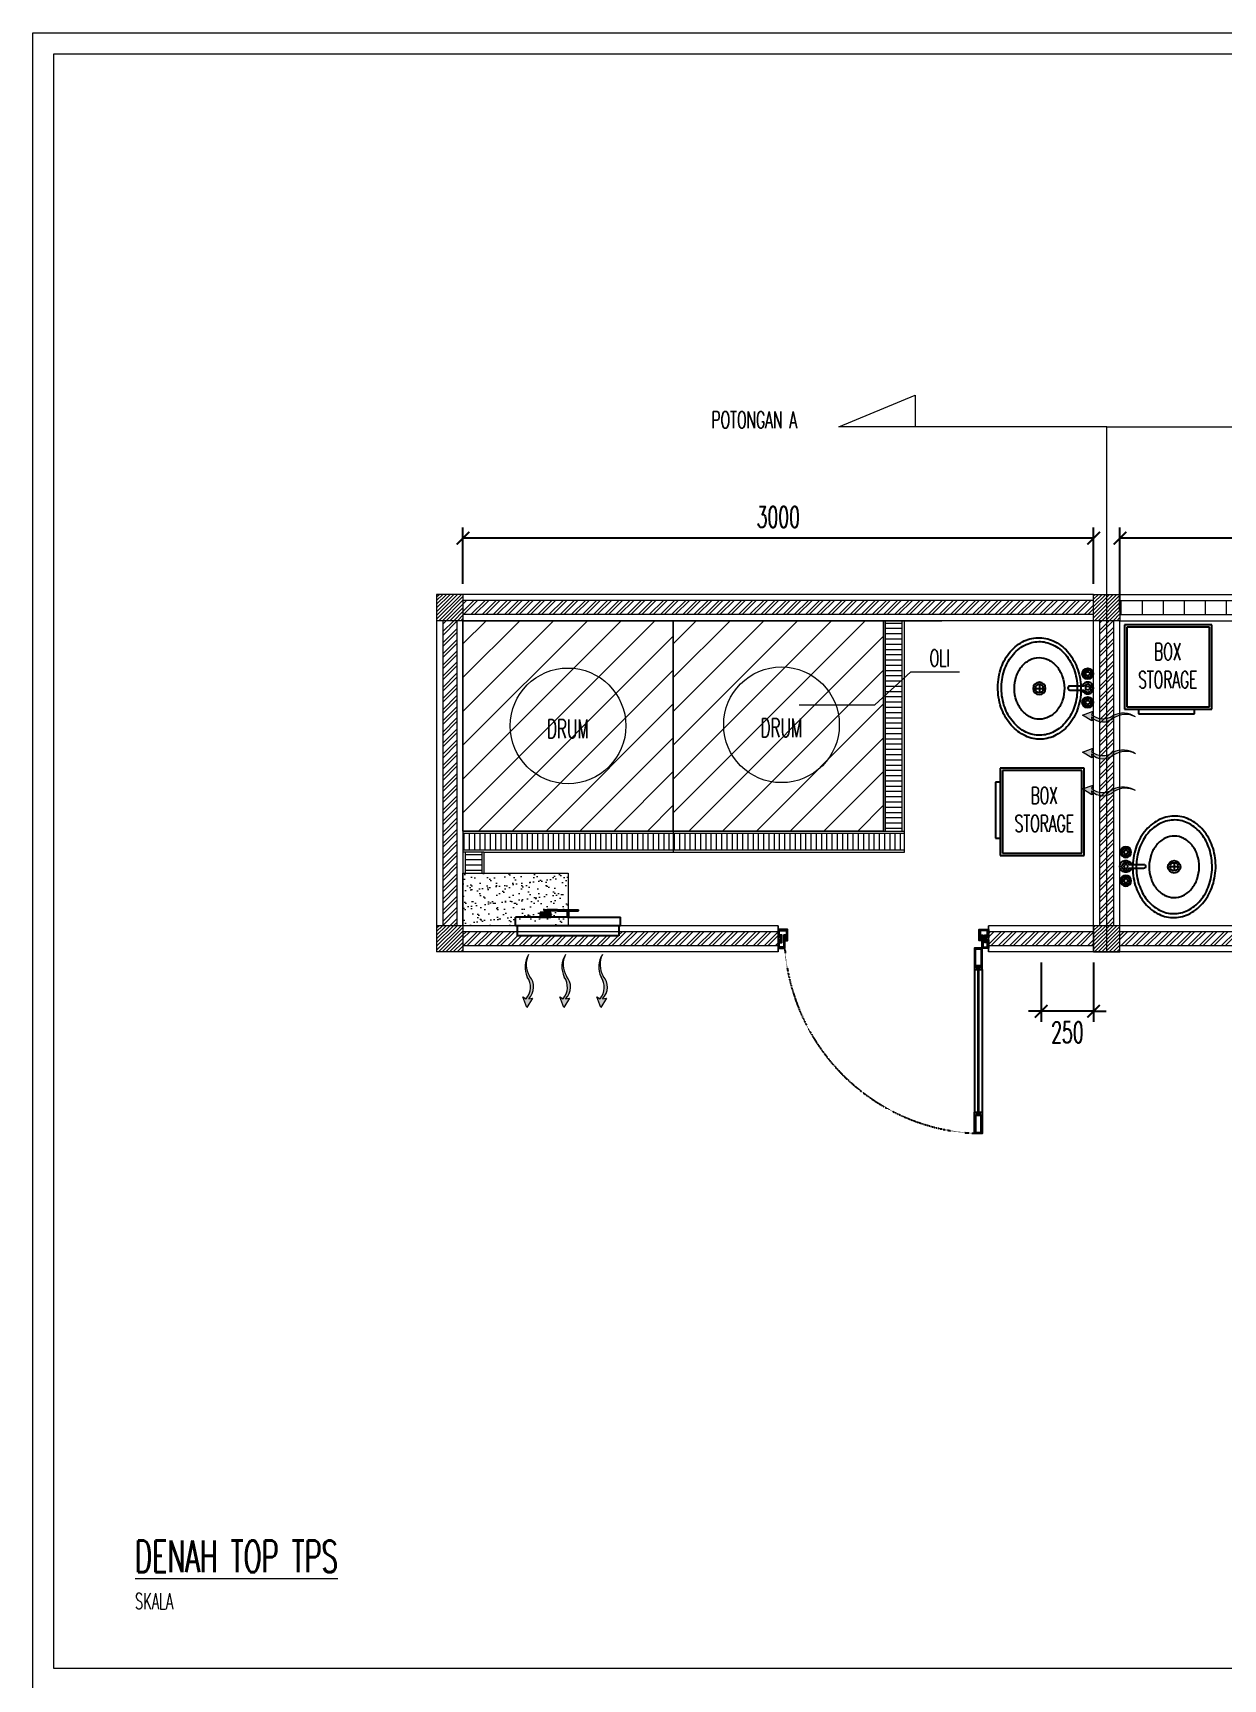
# Model space of a CAD drawing. Header units: millimetres. Extents: x -24432 to 28812, y 5 to 16204.
# Drawn here: x 11 to 5672, y 7932 to 15758 of the extents above; entities that cross this region are included whole.
import ezdxf

# ---------------------------------------------------------------- set-up
doc = ezdxf.new("R2010")
doc.units = ezdxf.units.MM
doc.header["$MEASUREMENT"] = 0
doc.linetypes.add('HIDDEN', pattern=[0.375, 0.25, -0.125])
doc.layers.add('ALM', color=120, linetype='Continuous')
doc.layers.add('Edges', color=7, linetype='Continuous')
doc.layers.add('inst ME', color=7, linetype='Continuous', lineweight=13)
doc.styles.add('300', font='rs.shx', dxfattribs={"width": 0.6, "height": 100})
doc.dimstyles.new('300', dxfattribs={"dimtxt": 50, "dimasz": 30, "dimexe": 50, "dimexo": 50, "dimgap": 30, "dimtad": 2, "dimdec": 0, "dimzin": 0, "dimtxsty": '300', "dimblk": 'DOT', "dimcen": 0.2, "dimclrd": 1, "dimclre": 1, "dimclrt": 3, "dimadec": 0, "dimazin": 0, "dimtfac": 1, "dimtdec": 0, "dimtix": 1, "dimtmove": 0, "dimatfit": 3, "dimfxl": 1, "dimtolj": 1, "dimtzin": 0, "dimarcsym": 0})
pattern_1 = [(45, (22988.2, -61997.305), (-26.516504, 26.516504), []), (45, (23005.878, -61997.305), (-26.516504, 26.516504), [])]
pattern_2 = [(0, (22988.2, -61997.305), (0, 25), [])]

# ---------------------------------------------------------------- blocks, each defined once
blk = doc.blocks.new('Sink - Oval top')
for p, q in [((-1, 0), (1, 0)), ((0, 1), (0, -1))]:
    blk.add_line(p, q)
at = {"linetype": 'Continuous'}
for points in [[(-12.23, 0.39, 0.117634), (-11.46, -3.36, 0.104469), (-8.88, -6.8, 0.090016), (-5.08, -9.07, 0.08192), (-0.32, -10.02, 0.08192), (4.49, -9.38, 0.090016), (8.42, -7.36, 0.104469), (11.22, -4.09, 0.117634), (12.23, -0.39, 0.117634), (11.46, 3.36, 0.104469), (8.88, 6.8, 0.090016), (5.08, 9.07, 0.08192), (0.32, 10.02, 0.08192), (-4.49, 9.38, 0.090016), (-8.42, 7.36, 0.104469), (-11.22, 4.09, 0.117634)], [(-11.29, 0.16, 0.118622), (-10.52, -3.25, 0.104678), (-8.07, -6.36, 0.089562), (-4.54, -8.37, 0.081185), (-0.13, -9.15, 0.081185), (4.3, -8.49, 0.089562), (7.89, -6.58, 0.104678), (10.42, -3.55, 0.118622), (11.29, -0.16, 0.118622), (10.52, 3.25, 0.104678), (8.07, 6.36, 0.089562), (4.54, 8.37, 0.081185), (0.13, 9.15, 0.081185), (-4.3, 8.49, 0.089562), (-7.89, 6.58, 0.104678), (-10.42, 3.55, 0.118622)], [(-7.42, 0.08, 0.118283), (-6.91, -2.17, 0.104607), (-5.29, -4.21, 0.089718), (-2.97, -5.53, 0.081436), (-0.07, -6.04, 0.081436), (2.84, -5.59, 0.089718), (5.2, -4.33, 0.104607), (6.86, -2.32, 0.118283), (7.42, -0.08, 0.118283), (6.91, 2.17, 0.104607), (5.29, 4.21, 0.089718), (2.97, 5.53, 0.081436), (0.07, 6.04, 0.081436), (-2.84, 5.59, 0.089718), (-5.2, 4.33, 0.104607), (-6.86, 2.32, 0.118283)]]:
    blk.add_lwpolyline(points, format="xyb", close=True, dxfattribs=at)
for radius in [1.5, 1]:
    blk.add_circle((0, 0), radius)
blk = doc.blocks.new('Faucet - Bathroom top')
for p, q in [((-4.107, 0.125), (-4.375, 0.125)), ((-3.75, 0.4788), (-3.75, 0.75)), ((-3.5, 0.482), (-3.5, 0.75)), ((-3.1461, 0.125), (-2.875, 0.125)), ((3.143, 0.125), (2.875, 0.125)), ((3.5, 0.4788), (3.5, 0.75)), ((3.75, 0.482), (3.75, 0.75)), ((4.1039, 0.125), (4.375, 0.125)), ((-4.1039, -0.125), (-4.375, -0.125)), ((-3.75, -0.4821), (-3.75, -0.75)), ((-3.5, -0.4789), (-3.5, -0.75)), ((-3.143, -0.125), (-2.875, -0.125)), ((-0.5, -0.8639), (-0.5, -4.5)), ((0.5, -4.5), (0.5, -0.8631)), ((3.1461, -0.125), (2.875, -0.125)), ((3.5, -0.4821), (3.5, -0.75)), ((3.75, -0.4789), (3.75, -0.75)), ((4.107, -0.125), (4.375, -0.125))]:
    blk.add_line(p, q)
for centre, radius in [((-3.625, 0), 1.375), ((-4.625, 0), 0.2795), ((-3.625, 0), 0.5), ((-3.625, 1), 0.2795), ((-2.625, 0), 0.2795), ((0, 0), 0.5), ((3.625, 0), 1.375), ((2.625, 0), 0.2795), ((3.625, 0), 0.5), ((3.625, 1), 0.2795), ((4.625, 0), 0.2795), ((-3.625, -1), 0.2795), ((3.625, -1), 0.2795)]:
    blk.add_circle(centre, radius)
for centre, radius, start, end in [((-3.625, 0), 1, 105.2407, 164.2093), ((-3.625, 0), 1, 16.44125, 74.07887), ((0, 0), 1.5, 289.6514, 250.3603), ((0, 0), 1, 300.3431, 239.7554), ((3.625, 0), 1, 106.12, 164.0884), ((3.625, 0), 1, 16.23422, 73.90469), ((-3.625, 0), 1, 196.2342, 253.9047), ((-3.625, 0), 1, 286.12, 344.0884), ((3.625, 0), 1, 196.4413, 254.0789), ((3.625, 0), 1, 285.2407, 344.2093), ((0, -4.5), 0.5, 180, 0)]:
    blk.add_arc(centre, radius, start, end)
blk = doc.blocks.new('_ArchTick')
at = {"color": 0, "linetype": 'ByBlock', "const_width": 0.15}
blk.add_lwpolyline([(-0.5, -0.5), (0.5, 0.5)], dxfattribs=at)
blk = doc.blocks.new('*D25')
at = {"layer": 'Defpoints', "color": 0, "transparency": 16777216}
for p in [(5181.7, 13356.3), (5181.7, 12963.9), (8931.7, 12963.9)]:
    blk.add_point(p, dxfattribs=at)
at = {"layer": 'inst ME', "color": 1, "lineweight": -2, "transparency": 16777216}
for p, q in [((5181.7, 13013.9), (5181.7, 13406.3)), ((8931.7, 13013.9), (8931.7, 13406.3)), ((8931.7, 13356.3), (5181.7, 13356.3))]:
    blk.add_line(p, q, dxfattribs=at)
at = {"layer": 'inst ME', "color": 1, "lineweight": -2, "transparency": 16777216, "xscale": 60, "yscale": 60, "zscale": 60, "rotation": 180}
blk.add_blockref('_ArchTick', (5181.7, 13356.3), dxfattribs=at)
at = {"layer": 'inst ME', "color": 1, "lineweight": -2, "transparency": 16777216, "xscale": 60, "yscale": 60, "zscale": 60}
blk.add_blockref('_ArchTick', (8931.7, 13356.3), dxfattribs=at)
at = {"layer": 'inst ME', "color": 3, "transparency": 16777216, "insert": (7056.7, 13456.3), "char_height": 100, "attachment_point": 5, "style": '300'}
blk.add_mtext('\\A1;3750', dxfattribs=at)
blk = doc.blocks.new('*D26')
at = {"layer": 'Defpoints', "color": 0, "transparency": 16777216}
for p in [(2056.7, 13356.3), (2056.7, 13088.9), (5056.7, 13088.9)]:
    blk.add_point(p, dxfattribs=at)
at = {"layer": 'inst ME', "color": 1, "lineweight": -2, "transparency": 16777216}
for p, q in [((2056.7, 13138.9), (2056.7, 13406.3)), ((5056.7, 13138.9), (5056.7, 13406.3)), ((5056.7, 13356.3), (2056.7, 13356.3))]:
    blk.add_line(p, q, dxfattribs=at)
at = {"layer": 'inst ME', "color": 1, "lineweight": -2, "transparency": 16777216, "xscale": 60, "yscale": 60, "zscale": 60, "rotation": 180}
blk.add_blockref('_ArchTick', (2056.7, 13356.3), dxfattribs=at)
at = {"layer": 'inst ME', "color": 1, "lineweight": -2, "transparency": 16777216, "xscale": 60, "yscale": 60, "zscale": 60}
blk.add_blockref('_ArchTick', (5056.7, 13356.3), dxfattribs=at)
at = {"layer": 'inst ME', "color": 3, "transparency": 16777216, "insert": (3556.7, 13456.3), "char_height": 100, "attachment_point": 5, "style": '300'}
blk.add_mtext('\\A1;3000', dxfattribs=at)
blk = doc.blocks.new('*D27')
at = {"layer": 'Defpoints', "color": 0, "transparency": 16777216}
for p in [(4806.7, 11388.9), (5056.7, 11388.9), (4806.7, 11106.7)]:
    blk.add_point(p, dxfattribs=at)
at = {"layer": 'inst ME', "color": 1, "lineweight": -2, "transparency": 16777216}
for p, q in [((4806.7, 11338.9), (4806.7, 11056.7)), ((5056.7, 11338.9), (5056.7, 11056.7)), ((4806.7, 11106.7), (4746.7, 11106.7)), ((5056.7, 11106.7), (4806.7, 11106.7)), ((5056.7, 11106.7), (5116.7, 11106.7))]:
    blk.add_line(p, q, dxfattribs=at)
at = {"layer": 'inst ME', "color": 1, "lineweight": -2, "transparency": 16777216, "xscale": 60, "yscale": 60, "zscale": 60}
blk.add_blockref('_ArchTick', (4806.7, 11106.7), dxfattribs=at)
at = {"layer": 'inst ME', "color": 1, "lineweight": -2, "transparency": 16777216, "xscale": 60, "yscale": 60, "zscale": 60, "rotation": 180}
blk.add_blockref('_ArchTick', (5056.7, 11106.7), dxfattribs=at)
at = {"layer": 'inst ME', "color": 3, "transparency": 16777216, "insert": (4931.7, 11006.7), "char_height": 100, "attachment_point": 5, "style": '300'}
blk.add_mtext('\\A1;250', dxfattribs=at)
blk = doc.blocks.new('industrial exhaust fan pl')
at = {"layer": 'Edges'}
for p, q in [((36.54, 59.13), (36.54, 63.13)), ((48.3, 63.13), (36.54, 63.13)), ((48.3, 64.5), (48.21, 64.5)), ((48.21, 64.5), (48.21, 64.27)), ((48.21, 64.27), (48.3, 64.27)), ((48.3, 65.34), (48.3, 64.5)), ((49.64, 65.34), (48.3, 65.34)), ((48.54, 64.5), (48.3, 64.5)), ((48.3, 64.27), (48.3, 63.13)), ((48.3, 64.27), (48.92, 64.27)), ((48.3, 63.13), (48.39, 63.13)), ((48.92, 64.27), (48.39, 63.83)), ((48.39, 63.83), (48.39, 63.13)), ((48.39, 63.13), (48.44, 63.13)), ((48.44, 63.83), (48.45, 63.84)), ((48.44, 63.83), (48.44, 63.13)), ((48.44, 63.13), (48.45, 63.13)), ((48.45, 63.84), (48.92, 64.24)), ((48.45, 63.84), (48.45, 63.13)), ((48.45, 63.13), (48.57, 63.13)), ((49.09, 65.27), (48.54, 64.5)), ((48.54, 64.5), (53.17, 64.5)), ((48.57, 63.83), (48.99, 64.18)), ((48.57, 63.83), (48.57, 63.13)), ((48.57, 63.13), (48.77, 63.13)), ((48.77, 63.83), (49.15, 64.12)), ((48.77, 63.83), (48.77, 63.13)), ((48.77, 63.13), (49.44, 63.13)), ((48.92, 64.27), (48.92, 64.27)), ((48.92, 64.27), (48.92, 64.24)), ((48.92, 64.24), (48.97, 64.27)), ((48.92, 64.27), (48.97, 64.27)), ((48.99, 64.27), (48.97, 64.27)), ((48.99, 64.27), (48.99, 64.18)), ((48.99, 64.18), (49.1, 64.27)), ((48.99, 64.27), (49.1, 64.27)), ((49.64, 65.27), (49.09, 65.27)), ((49.1, 64.27), (49.15, 64.27)), ((49.15, 64.27), (49.15, 64.12)), ((49.15, 64.12), (49.36, 64.27)), ((49.15, 64.27), (49.36, 64.27)), ((49.36, 64.27), (49.44, 64.27)), ((49.44, 64.27), (49.44, 63.13)), ((49.44, 64.27), (49.55, 64.27)), ((49.44, 63.13), (49.55, 63.13)), ((49.55, 63.83), (49.55, 64.27)), ((49.55, 64.27), (49.64, 64.27)), ((49.55, 63.83), (49.55, 63.13)), ((49.64, 63.83), (49.55, 63.83)), ((49.55, 63.13), (49.64, 63.13)), ((49.64, 65.34), (49.64, 65.27)), ((50.55, 65.34), (49.64, 65.34)), ((49.64, 65.27), (52.07, 65.27)), ((49.64, 63.83), (49.64, 64.27)), ((49.64, 64.27), (49.97, 64.27)), ((49.64, 63.83), (49.64, 63.13)), ((49.64, 63.13), (49.97, 63.13)), ((49.97, 63.83), (49.97, 64.27)), ((49.97, 64.27), (50.06, 64.27)), ((50.06, 63.83), (49.97, 63.83)), ((49.97, 63.83), (49.97, 63.13)), ((49.97, 63.13), (50.06, 63.13)), ((50.06, 63.83), (50.06, 64.27)), ((50.39, 64.27), (50.06, 64.27)), ((50.06, 63.83), (50.06, 63.13)), ((50.06, 63.13), (50.39, 63.13)), ((50.11, 66.59), (50.11, 66.72)), ((50.11, 66.72), (51.61, 66.72)), ((50.11, 66.59), (50.55, 66.59)), ((50.11, 66.2), (50.11, 66.33)), ((50.55, 66.33), (50.11, 66.33)), ((50.11, 66.2), (50.55, 66.2)), ((50.39, 63.83), (50.39, 64.27)), ((50.39, 64.27), (50.48, 64.27)), ((50.48, 63.83), (50.39, 63.83)), ((50.39, 63.83), (50.39, 63.13)), ((50.39, 63.13), (50.48, 63.13)), ((50.48, 63.83), (50.48, 64.27)), ((50.48, 64.27), (50.81, 64.27)), ((50.48, 63.83), (50.48, 63.13)), ((50.48, 63.13), (50.81, 63.13)), ((50.55, 66.33), (50.55, 66.59)), ((50.56, 66.59), (50.55, 66.59)), ((50.56, 66.33), (50.55, 66.33)), ((50.55, 65.34), (50.55, 66.2)), ((50.55, 66.2), (51.16, 66.2)), ((50.55, 65.34), (51.16, 65.34)), ((50.56, 66.59), (50.56, 66.33)), ((50.56, 66.59), (51.61, 66.59)), ((51.61, 66.33), (50.56, 66.33)), ((50.81, 63.83), (50.81, 64.27)), ((50.9, 64.27), (50.81, 64.27)), ((50.81, 63.83), (50.9, 63.83)), ((50.81, 63.83), (50.81, 63.13)), ((50.81, 63.13), (50.9, 63.13)), ((50.9, 64.27), (51.19, 64.27)), ((50.9, 63.83), (50.9, 64.27)), ((50.9, 63.83), (50.9, 63.13)), ((50.9, 63.13), (51.19, 63.13)), ((51.16, 65.34), (51.16, 66.2)), ((51.16, 66.2), (51.61, 66.2)), ((52.07, 65.34), (51.16, 65.34)), ((51.19, 63.83), (51.19, 64.27)), ((51.19, 64.27), (51.27, 64.27)), ((51.19, 63.83), (51.27, 63.83)), ((51.19, 63.83), (51.19, 63.13)), ((51.19, 63.13), (51.27, 63.13)), ((51.27, 63.83), (51.27, 64.27)), ((51.61, 64.27), (51.27, 64.27)), ((51.27, 63.83), (51.27, 63.13)), ((51.27, 63.13), (51.61, 63.13)), ((51.61, 66.59), (51.61, 66.72)), ((56.54, 66.59), (51.61, 66.59)), ((51.61, 66.2), (51.61, 66.33)), ((51.61, 66.33), (56.54, 66.33)), ((51.61, 63.83), (51.61, 64.27)), ((51.61, 64.27), (51.69, 64.27)), ((51.61, 63.83), (51.61, 63.13)), ((51.61, 63.83), (51.69, 63.83)), ((51.61, 63.13), (51.69, 63.13)), ((51.69, 63.83), (51.69, 64.27)), ((51.69, 64.27), (52.02, 64.27)), ((51.69, 63.83), (51.69, 63.13)), ((51.69, 63.13), (52.02, 63.13)), ((52.02, 63.83), (52.02, 64.27)), ((52.02, 64.27), (52.11, 64.27)), ((52.02, 63.83), (52.11, 63.83)), ((52.02, 63.83), (52.02, 63.13)), ((52.02, 63.13), (52.11, 63.13)), ((52.07, 65.34), (52.07, 65.27)), ((53.41, 65.34), (52.07, 65.34)), ((52.62, 65.27), (52.07, 65.27)), ((52.11, 63.83), (52.11, 64.27)), ((52.28, 64.27), (52.11, 64.27)), ((52.11, 63.83), (52.11, 63.13)), ((52.11, 63.13), (52.28, 63.13)), ((52.28, 64.27), (52.28, 63.13)), ((52.28, 64.27), (52.36, 64.27)), ((52.28, 63.13), (52.94, 63.13)), ((52.57, 64.11), (52.36, 64.27)), ((52.36, 64.27), (52.57, 64.27)), ((52.57, 64.27), (52.57, 64.11)), ((52.57, 64.27), (52.62, 64.27)), ((52.94, 63.83), (52.57, 64.11)), ((52.62, 65.27), (53.17, 64.5)), ((52.73, 64.19), (52.62, 64.27)), ((52.62, 64.27), (52.73, 64.27)), ((52.73, 64.27), (52.73, 64.19)), ((52.73, 64.27), (52.75, 64.27)), ((53.14, 63.83), (52.73, 64.19)), ((52.78, 64.25), (52.75, 64.27)), ((52.75, 64.27), (52.78, 64.27)), ((52.78, 64.27), (52.78, 64.25)), ((52.79, 64.27), (52.78, 64.27)), ((52.78, 64.27), (52.78, 64.27)), ((52.78, 64.27), (52.79, 64.27)), ((53.26, 63.83), (52.78, 64.25)), ((52.79, 64.27), (52.79, 64.27)), ((53.32, 63.83), (52.79, 64.27)), ((53.41, 64.27), (52.79, 64.27)), ((52.94, 63.83), (52.94, 63.13)), ((52.94, 63.13), (53.14, 63.13)), ((53.14, 63.83), (53.14, 63.13)), ((53.14, 63.13), (53.26, 63.13)), ((53.41, 64.5), (53.17, 64.5)), ((53.26, 63.83), (53.26, 63.13)), ((53.26, 63.13), (53.32, 63.13)), ((53.32, 63.83), (53.32, 63.13)), ((53.32, 63.13), (53.41, 63.13)), ((53.41, 64.5), (53.41, 65.34)), ((53.5, 64.5), (53.41, 64.5)), ((53.41, 64.27), (53.5, 64.27)), ((53.41, 63.13), (53.41, 64.27)), ((61.2, 63.13), (53.41, 63.13)), ((53.5, 64.5), (53.5, 64.27)), ((56.54, 66.59), (56.54, 66.72)), ((56.54, 66.72), (66.55, 66.72)), ((56.54, 66.59), (57.35, 66.59)), ((56.54, 66.2), (56.54, 66.33)), ((57.35, 66.33), (56.54, 66.33)), ((56.54, 66.2), (61.03, 66.2)), ((57.35, 66.33), (57.35, 66.59)), ((57.35, 66.59), (66.39, 66.59)), ((66.39, 66.33), (57.35, 66.33)), ((61.03, 66.2), (61.03, 66.07)), ((61.23, 66.2), (61.03, 66.2)), ((61.03, 66.07), (61.2, 66.07)), ((61.2, 63.13), (61.2, 66.07)), ((61.2, 66.07), (61.23, 66.07)), ((61.2, 63.13), (61.89, 63.13)), ((61.23, 66.2), (61.23, 66.07)), ((61.23, 66.2), (61.86, 66.2)), ((61.23, 66.07), (61.86, 66.07)), ((61.86, 66.2), (61.86, 66.07)), ((61.86, 66.2), (62.06, 66.2)), ((61.86, 66.07), (61.89, 66.07)), ((61.89, 63.13), (61.89, 66.07)), ((61.89, 66.07), (62.06, 66.07)), ((61.89, 63.13), (86.54, 63.13)), ((62.06, 66.2), (62.06, 66.07)), ((62.06, 66.2), (66.55, 66.2)), ((66.39, 66.59), (66.39, 66.33)), ((66.39, 66.59), (66.55, 66.59)), ((66.39, 66.33), (66.55, 66.33)), ((66.55, 66.59), (66.55, 66.72)), ((66.55, 66.2), (66.55, 66.33)), ((86.54, 59.13), (86.54, 63.13)), ((36.54, 59.13), (37.34, 59.13)), ((37.34, 59.13), (37.34, 54.25)), ((37.34, 59.13), (85.75, 59.13)), ((85.75, 59.13), (85.75, 54.25)), ((85.75, 59.13), (86.54, 59.13)), ((85.75, 54.25), (37.34, 54.25))]:
    blk.add_line(p, q, dxfattribs=at)

msp = doc.modelspace()

# ---------------------------------------------------------------- hatches: boundary and pattern name
at = {"layer": 'inst ME'}
h = msp.add_hatch(dxfattribs=at)
h.set_pattern_fill('ANSI31', color=129, scale=100, angle=360)
h.set_pattern_definition([(45, (22988.2, -61997.305), (-8.8388348, 8.8388348), [])])
h.paths.add_polyline_path([(2056.7, 13088.9), (1931.7, 13088.9), (1931.7, 12963.9), (2056.7, 12963.9)])
h.paths.add_polyline_path([(2056.7, 11513.9), (1931.7, 11513.9), (1931.7, 11388.9), (2056.7, 11388.9)])
h = msp.add_hatch(dxfattribs=at)
h.set_pattern_fill('ANSI31', color=129, scale=100, angle=360)
h.set_pattern_definition([(45, (75668.019, -19118.069), (-8.8388348, 8.8388348), [])])
h.paths.add_polyline_path([(5181.7, 13088.9), (5056.7, 13088.9), (5056.7, 12963.9), (5181.7, 12963.9)])
h = msp.add_hatch(dxfattribs=at)
h.set_pattern_fill('ANSI32', color=129, scale=100, angle=360)
h.set_pattern_definition(pattern_1)
h.paths.add_polyline_path([(5056.7, 13059.9), (2056.7, 13059.9), (2056.7, 12992.9), (5056.7, 12992.9)])
h.paths.add_polyline_path([(2027.7, 12963.9), (1960.7, 12963.9), (1960.7, 11513.9), (2027.7, 11513.9)])
h = msp.add_hatch(dxfattribs=at)
h.set_pattern_fill('_USER', color=4, scale=100, angle=90, pattern_type=0)
h.set_pattern_definition([(90, (22988.2, -61997.31), (-100, 6e-15), [])])
h.paths.add_polyline_path([(8931.7, 13059.9), (5181.7, 13059.9), (5181.7, 12992.9), (8931.7, 12992.9)])
h = msp.add_hatch(dxfattribs=at)
h.set_pattern_fill('ANSI31', color=129, scale=909.090909, angle=360)
h.set_pattern_definition([(45, (26692, -43506.66), (-80.35304, 80.35304), [])])
h.paths.add_polyline_path([(3056.7, 12963.9), (2056.7, 12963.9), (2056.7, 11963.9), (3056.7, 11963.9)])
h = msp.add_hatch(dxfattribs=at)
h.set_pattern_fill('ANSI31', color=129, scale=909.090909, angle=360)
h.set_pattern_definition([(45, (27692, -43506.66), (-80.35304, 80.35304), [])])
h.paths.add_polyline_path([(4056.7, 12963.9), (3056.7, 12963.9), (3056.7, 11963.9), (4056.7, 11963.9)])
h = msp.add_hatch(dxfattribs=at)
h.set_pattern_fill('_USER', color=4, scale=25, pattern_type=0)
h.set_pattern_definition(pattern_2)
h.paths.add_polyline_path([(4146.7, 12963.9), (4066.7, 12963.9), (4066.7, 11953.9), (4146.7, 11953.9)])
h = msp.add_hatch(dxfattribs=at)
h.set_pattern_fill('ANSI32', color=129, scale=100, angle=360)
h.set_pattern_definition([(45, (75668.02, -19118.07), (-26.516504, 26.516504), []), (45, (75685.696, -19118.07), (-26.516504, 26.516504), [])])
h.paths.add_polyline_path([(5152.7, 12963.9), (5085.7, 12963.9), (5085.7, 11513.9), (5152.7, 11513.9)])
h = msp.add_hatch(color=4, dxfattribs=at)
h.dxf.hatch_style = 1
h.paths.add_polyline_path([(5048.4, 12487.5), (5045.7, 12506.1, 0.398617), (5152.7, 12502.4, -0.256098), (5256.3, 12507, 0.254419), (5148.6, 12513, -0.347199), (5045.7, 12518.2), (5054.9, 12533.7), (5003.9, 12514.8)])
h = msp.add_hatch(color=4, dxfattribs=at)
h.dxf.hatch_style = 1
h.paths.add_polyline_path([(5048.4, 12312), (5045.7, 12330.6, 0.398617), (5152.7, 12326.8, -0.256098), (5256.3, 12331.5, 0.254419), (5148.6, 12337.5, -0.347199), (5045.7, 12342.6), (5054.9, 12358.1), (5003.9, 12339.2)])
h = msp.add_hatch(color=4, dxfattribs=at)
h.dxf.hatch_style = 1
h.paths.add_polyline_path([(5048.4, 12136.4), (5045.7, 12155.1, 0.398617), (5152.7, 12151.3, -0.256098), (5256.3, 12156, 0.254419), (5148.6, 12162, -0.347199), (5045.7, 12167.1), (5054.9, 12182.6), (5003.9, 12163.7)])
h = msp.add_hatch(dxfattribs=at)
h.set_pattern_fill('_USER', color=4, scale=25, angle=90, pattern_type=0)
h.set_pattern_definition([(90, (22988.2, -61997.305), (-25, 2e-15), [])])
h.paths.add_polyline_path([(4156.7, 11953.9), (3056.7, 11953.9), (3056.7, 11873.9), (4156.7, 11873.9)])
h.paths.add_polyline_path([(3056.7, 11953.9), (2056.7, 11953.9), (2056.7, 11873.9), (3056.7, 11873.9)])
h = msp.add_hatch(dxfattribs=at)
h.set_pattern_fill('_USER', color=4, scale=25, pattern_type=0)
h.set_pattern_definition(pattern_2)
h.paths.add_polyline_path([(2146.7, 11863.9), (2066.7, 11863.9), (2066.7, 11763.9), (2146.7, 11763.9)])
h = msp.add_hatch(dxfattribs=at)
h.set_pattern_fill('AR-SAND', color=4, scale=30)
h.set_pattern_definition([(37.5, (22988.2, -61997.305), (-1.8898, 57.804713), [0, -45.6, 0, -51, 0, -48.75]), (7.5, (22988.2, -61997.305), (53.0933, 84.66438), [0, -24.6, 0, -41.1, 0, -15.75]), (327.5, (22951.3, -61997.305), (93.424256, 0.16977), [0, -15, 0, -54, 0, -70.5]), (317.5, (22951.3, -61997.305), (90.1838, 26.33027), [0, -7.5, 0, -35.4, 0, -40.5])])
h.paths.add_polyline_path([(2056.7, 11763.9), (2056.7, 11513.9), (2556.7, 11513.9), (2556.7, 11763.9)])
h = msp.add_hatch(dxfattribs=at)
h.set_pattern_fill('ANSI31', color=129, scale=100, angle=360)
h.set_pattern_definition([(45, (75668.019, -20693.069), (-8.8388348, 8.8388348), [])])
h.paths.add_polyline_path([(5181.7, 11513.9), (5056.7, 11513.9), (5056.7, 11388.9), (5181.7, 11388.9)])
h = msp.add_hatch(dxfattribs=at)
h.set_pattern_fill('ANSI32', color=129, scale=100, angle=360)
h.set_pattern_definition(pattern_1)
h.paths.add_polyline_path([(3556.7, 11484.9), (2798.8, 11484.9), (2798.8, 11465.1), (2314.6, 11465.1), (2314.6, 11484.9), (2056.7, 11484.9), (2056.7, 11417.9), (3556.7, 11417.9)])
h = msp.add_hatch(dxfattribs=at)
h.set_pattern_fill('ANSI32', color=129, scale=100, angle=360)
h.set_pattern_definition(pattern_1)
h.paths.add_polyline_path([(5056.7, 11484.9), (4556.7, 11484.9), (4556.7, 11417.9), (5056.7, 11417.9)])
h = msp.add_hatch(dxfattribs=at)
h.set_pattern_fill('ANSI32', color=129, scale=100, angle=360)
h.set_pattern_definition(pattern_1)
h.paths.add_polyline_path([(6131.6, 11484.9), (5181.7, 11484.9), (5181.7, 11417.9), (6131.6, 11417.9)])
h = msp.add_hatch(color=4, dxfattribs=at)
h.dxf.hatch_style = 1
h.paths.add_polyline_path([(2388.4, 11169.4), (2369.7, 11166.8, 0.398617), (2373.5, 11273.7, -0.256098), (2368.9, 11377.3, 0.254419), (2362.9, 11269.6, -0.347199), (2357.7, 11166.8), (2342.2, 11175.9), (2361.1, 11124.9)])
h = msp.add_hatch(color=4, dxfattribs=at)
h.dxf.hatch_style = 1
h.paths.add_polyline_path([(2563.9, 11169.4), (2545.2, 11166.8, 0.398617), (2549, 11273.7, -0.256098), (2544.4, 11377.3, 0.254419), (2538.4, 11269.6, -0.347199), (2533.2, 11166.8), (2517.7, 11175.9), (2536.6, 11124.9)])
h = msp.add_hatch(color=4, dxfattribs=at)
h.dxf.hatch_style = 1
h.paths.add_polyline_path([(2739.4, 11169.4), (2720.8, 11166.8, 0.398617), (2724.6, 11273.7, -0.256098), (2719.9, 11377.3, 0.254419), (2713.9, 11269.6, -0.347199), (2708.7, 11166.8), (2693.2, 11175.9), (2712.2, 11124.9)])

# ---------------------------------------------------------------- linework, layer by layer
at = {"linetype": 'Continuous'}
for p, q in [((5203.4, 12943.5), (5203.4, 12543.6)), ((5618.8, 12943.5), (5203.4, 12943.5)), ((5214.5, 12932.4), (5214.5, 12554.7)), ((5607.7, 12932.4), (5214.5, 12932.4)), ((5607.7, 12554.7), (5607.7, 12932.4)), ((5618.8, 12543.6), (5618.8, 12943.5)), ((5203.4, 12543.6), (5618.8, 12543.6)), ((5214.5, 12554.7), (5607.7, 12554.7)), ((5270.1, 12543.6), (5270.1, 12521.3)), ((5536.7, 12521.3), (5536.7, 12543.6)), ((5270.1, 12521.3), (5536.7, 12521.3)), ((5011.4, 12263.5), (4611.4, 12263.5)), ((4611.4, 12263.5), (4611.4, 11848.1)), ((5000.3, 12252.4), (4622.5, 12252.4)), ((4622.5, 12252.4), (4622.5, 11859.2)), ((5000.3, 11859.2), (5000.3, 12252.4)), ((5011.4, 11848.1), (5011.4, 12263.5)), ((4611.4, 12196.8), (4589.2, 12196.8)), ((4589.2, 12196.8), (4589.2, 11930.2)), ((4589.2, 11930.2), (4611.4, 11930.2)), ((4611.4, 11848.1), (5011.4, 11848.1)), ((4622.5, 11859.2), (5000.3, 11859.2))]:
    msp.add_line(p, q, dxfattribs=at)
at = {"layer": 'ALM'}
for p, q in [((4490.6, 11306.2), (4490.6, 10627.8)), ((4525.8, 11306.2), (4525.8, 10627.8))]:
    msp.add_line(p, q, dxfattribs=at)
for points in [[(3587.5, 11464.7), (3592.4, 11464.7), (3596.3, 11456.8), (3600.7, 11456.8), (3600.7, 11495.6), (3556.7, 11495.6), (3556.7, 11456.8), (3561.1, 11456.8), (3565, 11464.7), (3569.5, 11464.7), (3569.5, 11451.5), (3569.5, 11438.3), (3565, 11438.3), (3561.1, 11446.2), (3556.7, 11446.2), (3556.7, 11407.5), (3587.5, 11407.5)], [(3583.1, 11411.9), (3561.1, 11411.9), (3561.1, 11433.9), (3573.9, 11433.9), (3573.9, 11451.5), (3573.9, 11469.1), (3561.1, 11469.1), (3561.1, 11491.2), (3596.3, 11491.2), (3596.3, 11469.1), (3583.1, 11469.1)], [(3600.7, 11455.9), (3595.8, 11455.9), (3591.8, 11463.8), (3588.4, 11463.8), (3588.4, 11451.5), (3596.3, 11451.5), (3596.3, 11447.1), (3588.4, 11447.1), (3588.4, 11442.7), (3600.7, 11442.7)], [(4525.8, 11464.7), (4521, 11464.7), (4517, 11456.8), (4512.6, 11456.8), (4512.6, 11495.6), (4556.7, 11495.6), (4556.7, 11456.8), (4552.3, 11456.8), (4548.3, 11464.7), (4543.9, 11464.7), (4543.9, 11451.5), (4543.9, 11438.3), (4548.3, 11438.3), (4552.3, 11446.2), (4556.7, 11446.2), (4556.7, 11407.5), (4525.8, 11407.5)], [(4512.6, 11455.9), (4517.6, 11455.9), (4521.5, 11463.8), (4525, 11463.8), (4525, 11451.5), (4517, 11451.5), (4517, 11447.1), (4525, 11447.1), (4525, 11442.7), (4512.6, 11442.7)], [(4530.2, 11411.9), (4552.3, 11411.9), (4552.3, 11433.9), (4539.5, 11433.9), (4539.5, 11451.5), (4539.5, 11469.1), (4552.3, 11469.1), (4552.3, 11491.2), (4517, 11491.2), (4517, 11469.1), (4530.2, 11469.1)], [(4502.9, 11306.2), (4502.9, 11310.6), (4499.4, 11314.5), (4499.4, 11318.9), (4517, 11318.9), (4517, 11314.5), (4513.5, 11310.6), (4513.5, 11306.2), (4525.8, 11306.2), (4525.8, 11407.5), (4521.4, 11407.5), (4521.4, 11407.5), (4495, 11407.5), (4495, 11407.5), (4490.6, 11407.5), (4490.6, 11306.2)], [(4495, 11323.3), (4495, 11403.1), (4521.4, 11403.1), (4521.4, 11323.3)], [(4502.9, 10627.8), (4502.9, 10623.4), (4499.4, 10619.5), (4499.4, 10615), (4517, 10615), (4517, 10619.5), (4513.5, 10623.4), (4513.5, 10627.8), (4525.8, 10627.8), (4525.8, 10526.5), (4521.4, 10526.5), (4521.4, 10526.5), (4495, 10526.5), (4495, 10526.5), (4490.6, 10526.5), (4490.6, 10627.8)], [(4495, 10610.6), (4495, 10530.9), (4521.4, 10530.9), (4521.4, 10610.6)]]:
    msp.add_lwpolyline(points, close=True, dxfattribs=at)
at = {"layer": 'ALM', "color": 251}
for points in [[(4506.5, 11306.2), (4506.5, 11315.4), (4510, 11315.4), (4510, 11306.2), (4513.5, 11306.2), (4513.5, 11318.9), (4502.9, 11318.9), (4502.9, 11306.2)], [(4510, 10618.6), (4510, 11315.4), (4506.5, 11315.4), (4506.5, 10618.6)], [(4506.5, 10627.8), (4506.5, 10618.6), (4510, 10618.6), (4510, 10627.8), (4513.5, 10627.8), (4513.5, 10615), (4502.9, 10615), (4502.9, 10627.8)]]:
    msp.add_lwpolyline(points, close=True, dxfattribs=at)
at = {"layer": 'ALM', "color": 251, "linetype": 'HIDDEN', "ltscale": 0.35}
msp.add_arc((4536.7, 11477.1), 951.7, 184.19589, 267.23441, dxfattribs=at)
at = {"layer": 'inst ME'}
for p, q in [((3556.7, 11513.9), (3556.7, 11388.9)), ((4556.7, 11513.9), (4556.7, 11388.9))]:
    msp.add_line(p, q, dxfattribs=at)
for points in [[(11.4, 15758.5), (10965.9, 15758.5), (10965.9, 7881.8), (11.4, 7881.8)], [(111.4, 15658.5), (10865.9, 15658.5), (10865.9, 7981.8), (111.4, 7981.8)], [(5181.7, 12963.9), (5056.7, 12963.9), (5056.7, 13088.9), (5181.7, 13088.9)], [(5181.7, 11513.9), (5056.7, 11513.9), (5056.7, 11388.9), (5181.7, 11388.9)]]:
    msp.add_lwpolyline(points, close=True, dxfattribs=at)
for points in [[(5119.2, 11388.9), (5119.2, 13886), (3844.9, 13886), (4207.9, 14035.9), (4207.9, 13886)], [(5119.2, 11388.9), (5119.2, 13886), (6393.5, 13886), (6030.5, 14035.9), (6030.5, 13886)], [(5056.7, 13088.9), (1931.7, 13088.9)], [(1931.7, 13088.9), (1931.7, 11388.9)], [(2056.7, 13088.9), (2056.7, 11388.9)], [(6131.6, 11388.9), (5056.7, 11388.9), (5056.7, 13088.9), (9056.7, 13088.9), (9056.7, 11388.9), (7981.6, 11388.9)], [(5056.7, 13059.9), (2056.7, 13059.9)], [(5056.7, 12992.9), (2056.7, 12992.9)], [(5056.7, 13059.9), (2556.7, 13059.9)], [(5056.7, 12992.9), (2556.7, 12992.9)], [(5181.7, 13059.9), (8931.7, 13059.9)], [(5181.7, 12992.9), (8931.7, 12992.9)], [(5056.7, 12963.9), (1931.7, 12963.9)], [(1960.7, 12963.9), (1960.7, 11513.9)], [(2027.7, 12963.9), (2027.7, 11513.9)], [(2056.7, 12963.9), (3056.7, 12963.9), (3056.7, 11963.9), (2056.7, 11963.9), (2056.7, 12963.9)], [(2056.7, 11963.9), (4056.7, 11963.9), (4056.7, 12963.9), (4334, 12963.9)], [(2156.7, 11863.9), (4156.7, 11863.9), (4156.7, 12963.9)], [(3056.7, 12963.9), (4056.7, 12963.9), (4056.7, 11963.9), (3056.7, 11963.9), (3056.7, 12963.9)], [(4066.7, 11963.9), (4066.7, 12963.9)], [(4146.7, 11963.9), (4146.7, 12963.9)], [(5085.7, 11513.9), (5085.7, 12963.9)], [(5152.7, 11513.9), (5152.7, 12963.9)], [(6131.6, 11513.9), (5181.7, 11513.9), (5181.7, 12963.9), (8931.7, 12963.9), (8931.7, 11513.9), (7981.6, 11513.9)], [(3656.4, 12563.1), (4016, 12563.1), (4187.5, 12720.2), (4419.2, 12720.2)], [(5045.7, 12506.1), (5048.4, 12487.5), (5003.9, 12514.8), (5054.9, 12533.7), (5045.7, 12518.2)], [(5045.7, 12330.6), (5048.4, 12312), (5003.9, 12339.2), (5054.9, 12358.1), (5045.7, 12342.6)], [(5045.7, 12155.1), (5048.4, 12136.4), (5003.9, 12163.7), (5054.9, 12182.6), (5045.7, 12167.1)], [(2056.7, 11963.9), (2056.7, 11763.9)], [(2056.7, 11953.9), (4156.7, 11953.9)], [(3056.7, 11963.9), (3056.7, 11863.9)], [(4056.7, 11963.9), (4156.7, 11963.9)], [(2056.7, 11873.9), (4156.7, 11873.9)], [(2156.7, 11863.9), (2056.7, 11863.9)], [(2066.7, 11863.9), (2066.7, 11763.9)], [(2146.7, 11863.9), (2146.7, 11763.9)], [(2156.7, 11863.9), (2156.7, 11763.9)], [(2056.7, 11763.9), (2556.7, 11763.9), (2556.7, 11513.9), (2056.7, 11513.9), (2056.7, 11763.9)], [(3556.7, 11513.9), (1931.7, 11513.9)], [(3556.7, 11388.9), (3556.7, 11513.9)], [(3556.7, 11388.9), (3556.7, 11513.9)], [(5056.7, 11513.9), (4556.7, 11513.9)], [(4556.7, 11388.9), (4556.7, 11513.9)], [(3556.7, 11484.9), (2056.7, 11484.9)], [(2431.7, 11484.9), (2056.7, 11484.9)], [(5056.7, 11484.9), (4556.7, 11484.9)], [(6131.6, 11484.9), (5181.7, 11484.9)], [(3556.7, 11388.9), (1931.7, 11388.9)], [(3556.7, 11417.9), (2056.7, 11417.9)], [(2431.7, 11417.9), (2056.7, 11417.9)], [(5056.7, 11417.9), (4556.7, 11417.9)], [(5056.7, 11388.9), (4556.7, 11388.9)], [(6131.6, 11417.9), (5181.7, 11417.9)], [(2369.7, 11166.8), (2388.4, 11169.4), (2361.1, 11124.9), (2342.2, 11175.9), (2357.7, 11166.8)], [(2545.2, 11166.8), (2563.9, 11169.4), (2536.6, 11124.9), (2517.7, 11175.9), (2533.2, 11166.8)], [(2720.8, 11166.8), (2739.4, 11169.4), (2712.2, 11124.9), (2693.2, 11175.9), (2708.7, 11166.8)]]:
    msp.add_lwpolyline(points, dxfattribs=at)
at = {"layer": 'inst ME', "color": 5}
for centre in [(2556.7, 12463.9), (3571.9, 12468.9)]:
    msp.add_circle(centre, 275, dxfattribs=at)
at = {"layer": 'inst ME'}
for centre, radius, start, end in [((5196.9, 12411), 112.9, 58.25534, 115.35257), ((5100.4, 12580.7), 83.1, 228.83856, 305.42645), ((5101.2, 12560.7), 77.8, 224.50442, 311.4367), ((5208.7, 12410.2), 107.9, 63.83563, 121.29412), ((5100.4, 12405.2), 83.1, 228.83856, 305.42645), ((5101.2, 12385.1), 77.8, 224.50442, 311.4367), ((5196.9, 12235.5), 112.9, 58.25534, 115.35257), ((5208.7, 12234.6), 107.9, 63.83563, 121.29412), ((5100.4, 12229.7), 83.1, 228.83856, 305.42645), ((5101.2, 12209.6), 77.8, 224.50442, 311.4367), ((5196.9, 12060), 112.9, 58.25534, 115.35257), ((5208.7, 12059.1), 107.9, 63.83563, 121.29412), ((2464.8, 11317.9), 112.9, 148.25534, 205.35257), ((2465.7, 11329.7), 107.9, 153.83563, 211.29412), ((2640.4, 11317.9), 112.9, 148.25534, 205.35257), ((2641.2, 11329.7), 107.9, 153.83563, 211.29412), ((2815.9, 11317.9), 112.9, 148.25534, 205.35257), ((2816.7, 11329.7), 107.9, 153.83563, 211.29412), ((2315.2, 11222.2), 77.8, 314.50442, 41.4367), ((2490.7, 11222.2), 77.8, 314.50442, 41.4367), ((2666.2, 11222.2), 77.8, 314.50442, 41.4367), ((2295.1, 11221.4), 83.1, 318.83856, 35.42645), ((2470.7, 11221.4), 83.1, 318.83856, 35.42645), ((2646.2, 11221.4), 83.1, 318.83856, 35.42645)]:
    msp.add_arc(centre, radius, start, end, dxfattribs=at)

# ---------------------------------------------------------------- block references
for name, p, xscale, yscale, zscale, rotation in [('Sink - Oval top', (4798.6, 12641.9), -19.72316138732083, 19.70536471564309, 19.72316138732083, 90), ('Faucet - Bathroom top', (5028.5, 12643.6), 18.79984640655463, 18.7828828636662, 18.79984640655463, 270), ('Sink - Oval top', (5439.7, 11793.7), 19.72316138732083, 19.70536471564309, 19.72316138732083, 269.9999999999999), ('Faucet - Bathroom top', (5209.9, 11795.4), -18.79984640655463, 18.7828828636662, 18.79984640655463, 90)]:
    msp.add_blockref(name, p, dxfattribs=dict(xscale=xscale, yscale=yscale, zscale=zscale, rotation=rotation))
at = {"xscale": 10.00190398914607, "yscale": 10.00190398914607, "zscale": 10.00190398914607}
msp.add_blockref('industrial exhaust fan pl', (1941.2, 10922.5), dxfattribs=at)

# ---------------------------------------------------------------- texts
at = {"layer": 'inst ME', "color": 3, "attachment_point": 5, "style": '300'}
for s, insert, char_height in [('\\A1;POTONGAN A', (3442.9, 13918.5), 80), ('\\A1;BOX\\PSTORAGE', (5409.5, 12750), 80), ('\\A1;OLI', (4325, 12786.5), 80), ('\\A1;DRUM', (2556.2, 12449.8), 88), ('\\A1;DRUM', (3571.5, 12454.8), 88), ('\\A1;BOX\\PSTORAGE', (4821.9, 12066.1), 80)]:
    msp.add_mtext(s, dxfattribs=dict(at, insert=insert, char_height=char_height))
at = {"layer": 'inst ME', "color": 3, "insert": (2593.3, 8427.4), "char_height": 150, "width": 4192.106, "attachment_point": 5, "style": '300'}
msp.add_mtext('\\A1;\\pxql;{\\LDENAH TOP TPS\\P\\H0.5x;\\lSKALA}', dxfattribs=at)

# ---------------------------------------------------------------- dimensions: what is measured, and where the dimension line sits
at = {"layer": 'inst ME'}
for base, p1, p2, picture, middle in [((2056.7, 13356.3), (5056.7, 13088.9), (2056.7, 13088.9), '*D26', (3556.7, 13456.3)), ((5181.7, 13356.3), (8931.7, 12963.9), (5181.7, 12963.9), '*D25', (7056.7, 13456.3)), ((4806.7, 11106.7), (5056.7, 11388.9), (4806.7, 11388.9), '*D27', (4931.7, 11006.7))]:
    dim = msp.add_linear_dim(base=base, p1=p1, p2=p2, dimstyle='300', override={"dimtxt": 100, "dimasz": 60, "dimgap": 50, "dimblk": 'ArchTick', "dimazin": 2, "dimfxl": 1.5, "dimarcsym": 1}, dxfattribs=at)
    dim.commit()
    dim.dimension.update_dxf_attribs({"geometry": picture, "text_midpoint": middle})

doc.saveas('drawing.dxf')
